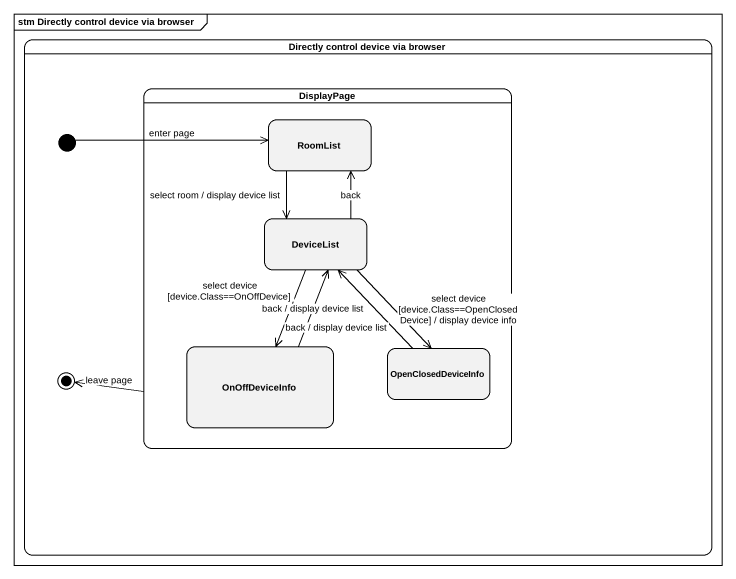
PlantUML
@startuml
mainframe stm Directly control device via browser
hide empty description
state "Directly control device via browser" as Directly_control_device_via {
  state DisplayPage {
    state RoomList
    state DeviceList
    state OnOffDeviceInfo
    state OpenClosedDeviceInfo
  }
  state initial1 <<start>>
  DisplayPage -left-> [*] : leave page
}
initial1 -right-> RoomList : enter page
RoomList --> DeviceList : select room / display device list
DeviceList -up-> RoomList : back
DeviceList --> OnOffDeviceInfo : select device [device.Class==OnOffDevice]
DeviceList --> OpenClosedDeviceInfo : select device [device.Class==OpenClosedDevice] / display device info
OnOffDeviceInfo -up-> DeviceList : back / display device list
OpenClosedDeviceInfo -up-> DeviceList : back / display device list
@enduml
